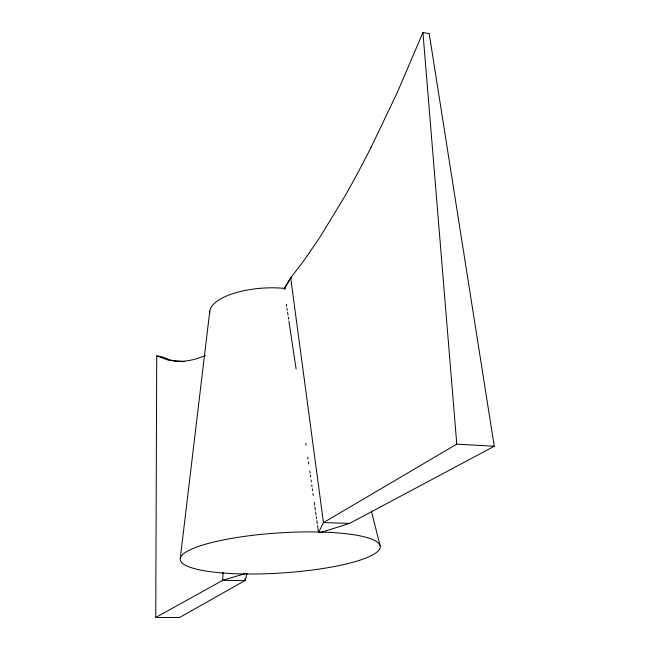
<?xml version="1.0" encoding="UTF-8"?>
<svg xmlns="http://www.w3.org/2000/svg" width="650" height="650" viewBox="0 0 650 650"><rect width="100%" height="100%" fill="white"/><g stroke="black" fill="none" stroke-linecap="round" stroke-linejoin="round"><path stroke-width="0.97" d="M155.74 617.5L222.674 580.352L245.164 573.609L247.057 573.633L245.009 580.58L179.603 617.476L155.74 617.5L156.739 355.916C163.824 356.216 169.869 361.156 177.149 361.311M223.096 572.488L222.674 580.352L245.009 580.58L244.977 578.63M180.237 558.586L209.779 311.171M317.558 525.598L318.541 532.48L320.661 532.529L349.659 523.372L494.26 446.266L429.211 33.711L422.923 32.5L397.434 92.211L370.939 147.623M318.541 532.48L323.464 522.6L456.779 444.129L494.26 446.266M284.448 288.567L290.704 277.867L304.777 259.391L320.027 237.079L344.76 196.406A815.303 207.147 -77.2 0 0 370.939 147.623M284.204 288.665L290.704 277.867L291.704 277.973M284.164 289.412L285.626 288.064M205.368 355.517L197.308 358.516A792.423 200.574 -77.5 0 1 182.114 361.286L177.385 361.335M184.6 361.644L168.496 360.23L156.739 355.916M349.659 523.372L323.464 522.6L290.704 277.867M371.329 511.006L380.031 545.374M286.39 304.224L286.691 306.223M286.983 308.222L287.284 310.213M287.584 312.211L288.039 315.209M288.34 317.208L288.616 319.093M288.901 320.978L296.116 369.005M305.776 443.259L306.061 445.209M307.751 457.023L308.035 459.006M308.457 461.979L308.742 463.962M309.741 470.949L310.026 472.956M310.31 474.963L310.602 476.97M311.033 479.984L311.317 481.991M311.74 484.908L312.008 486.826M312.284 488.743L312.561 490.652M312.967 493.529L313.243 495.446M314.202 502.182L314.624 505.091M314.901 507.032L315.315 509.941M315.591 511.883L316.006 514.792M316.29 516.75L316.566 518.716M316.851 520.683L317.273 523.632M422.923 32.5L456.779 444.129M209.771 313.259A54.86 21.19 -3.7 0 1 285.171 288.454M223.267 573.032A100.23 20.085 -3.7 0 0 379.925 548.421A100.23 20.085 -3.7 0 0 237.502 537.412A100.23 20.085 -3.7 0 0 223.267 573.032"/></g></svg>
